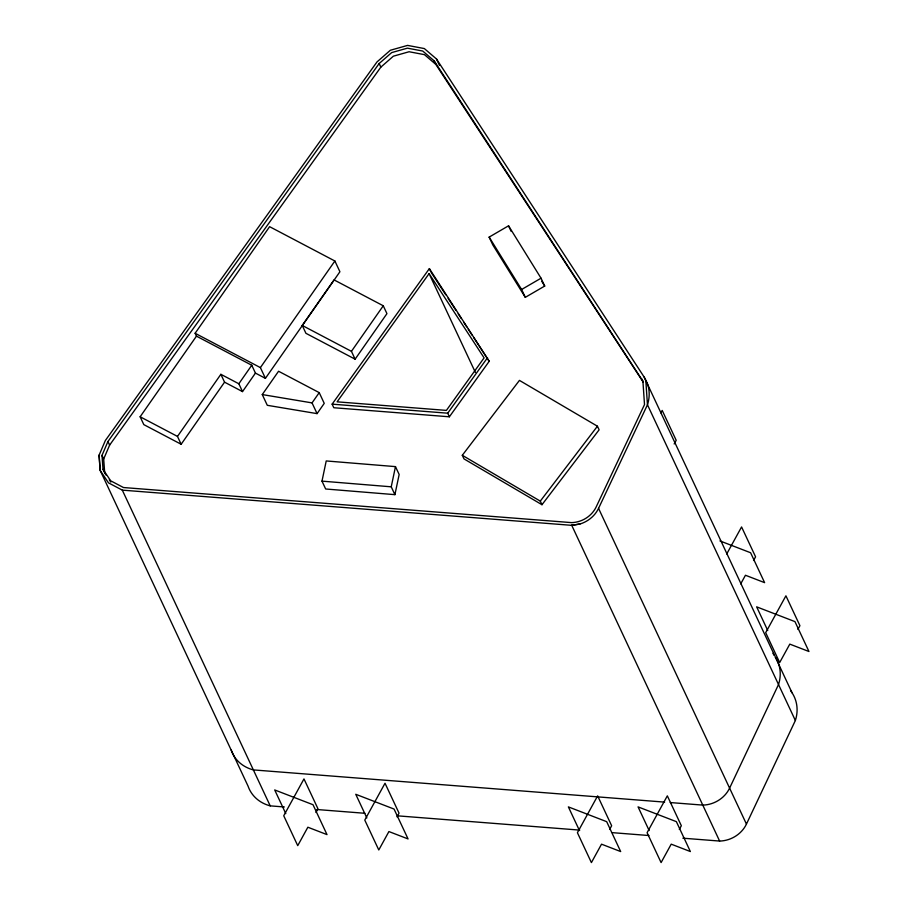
<?xml version="1.0" encoding="UTF-8"?>
<svg xmlns="http://www.w3.org/2000/svg" width="908" height="908" viewBox="0 0 908 908"><rect width="100%" height="100%" fill="white"/><g stroke="black" fill="none" stroke-linecap="round" stroke-linejoin="round"><path stroke-width="1.36" d="M321.988 481.138L326.222 460.946L395.479 466.621L399.157 474.475L394.912 494.656L325.666 488.992L321.988 481.138L391.234 486.813L394.912 494.656M391.234 486.813L395.479 466.621M101.821 455.827L107.938 441.526L379.158 63.526L391.677 52.596L407.42 48.158L422.753 51.052L434.126 60.802L642.921 381.258L644.51 404.571L595.989 507.334C591.38 516.47 581.778 522.327 571.609 522.622L123.454 487.528L110.674 480.797L103.024 469.322L102.002 455.396L103.682 458.994L104.704 472.92L106.236 475.213M103.682 458.994L109.618 445.113L380.849 67.124L393.357 56.194L409.099 51.745L424.445 54.65L435.806 64.389L643.25 382.132L641.57 378.545M99.12 455.078L100.164 470.389L108.472 482.852L122.308 490.138L571.734 525.335L579.974 524.007A27.569 24.039 -25.1 0 0 598.554 508.366L647.461 404.775A40.156 35.026 -25.1 0 0 647.336 383.426L644.181 377.104L436.487 58.986L424.342 48.567L407.579 45.4L390.361 50.258L376.99 61.937L105.362 440.494L99.051 455.249L100.164 470.389L248.054 786.112A38.193 33.312 -25.1 0 0 270.209 805.861L284.34 806.974M682.873 838.186L719.624 841.058A27.569 24.039 -25.1 0 0 746.444 824.089L795.363 720.498A40.156 35.026 -25.1 0 0 792.082 692.827L775.228 656.87A40.156 35.026 -25.1 0 1 778.508 684.541L729.601 788.133A27.569 24.039 -25.1 0 1 702.781 805.101L670.274 802.558M315.961 812.478L317.982 808.801L303.976 778.905L283.739 815.759L297.733 845.654L307.857 827.222L327.005 834.611L313.01 804.715L274.704 789.949L285.793 813.613M397 816.814L399.032 813.125L385.026 783.241L364.778 820.083L378.784 849.979L388.908 831.558L408.055 838.935L394.049 809.051L355.754 794.284L366.843 817.938M660.842 412.868L662.193 410.405L676.199 440.301L674.167 443.978M726.729 553.959L741.575 526.935L755.581 556.831L753.549 560.508M740.724 583.855L745.457 575.252L764.604 582.641L750.598 552.745L719.965 540.93M609.631 829.435L611.651 825.747L597.646 795.862L577.409 832.704L591.403 862.6L601.527 844.179L620.675 851.556L606.68 821.672L568.374 806.894L579.463 830.559M679.32 829.424L681.34 825.735L667.335 795.839L647.098 832.693L661.092 862.589L671.216 844.156L690.364 851.545L676.369 821.649L638.063 806.883L649.152 830.548M797.905 629.38L799.925 625.691L785.919 595.807L765.682 632.66L779.677 662.545L789.801 644.124L808.949 651.501L794.954 621.617L756.648 606.85L767.737 630.504M195.118 333.27L269.608 226.671L334.882 261.005L339.921 271.742L265.42 378.352L255.443 373.097L251.766 365.243L196.469 336.153L195.118 333.27L260.392 367.604L265.42 378.352M181.157 444.262L177.48 436.419L220.871 374.312L224.548 382.166L181.157 444.262L143.816 424.626L140.138 416.772L196.469 336.153M255.443 373.097L242.515 391.609L238.838 383.766L251.766 365.243M260.392 367.604L334.882 261.005M302.239 325.45L334.065 279.902L383.267 305.78L386.944 313.635L355.119 359.182L305.917 333.304L302.239 325.45L351.441 351.339L355.119 359.182M262.264 394.571L278.563 371.247L319.219 392.631L324.247 403.368L317.074 413.628L267.293 405.309L262.264 394.571L312.046 402.891L317.074 413.628M312.046 402.891L319.219 392.631M351.441 351.339L383.267 305.78M332.124 404.151L429.37 268.62L489.208 361.293L449.381 416.795L333.804 407.737L332.124 404.151L447.701 413.197L487.528 357.695M429.087 273.626L337.095 401.835L446.396 410.393L484.089 357.865L429.087 273.626L475.383 372.45M462.297 455.294L519.444 380.395L597.43 426.215L599.121 429.813L541.974 504.712L463.988 458.892L462.297 455.294L540.294 501.125L541.974 504.712M540.294 501.125L597.43 426.215M489.151 237.102L508.548 225.808L541.032 278.2L544.709 286.054L525.301 297.347L492.828 244.956L489.151 237.102L521.623 289.493L525.301 297.347M521.623 289.493L541.032 278.2M571.416 525.312L579.974 524.007M664.622 802.116L253.366 769.905A38.193 33.312 -25.1 0 1 231.211 750.156M316.847 809.516L364.891 813.284M397.398 815.827L579.713 830.105M612.219 832.647L648.959 835.53M220.871 374.312L238.838 383.766M224.548 382.166L242.515 391.609M140.138 416.772L177.48 436.419M109.289 479.799L110.821 482.091M772.912 653.306L774.456 655.69M790.528 690.455L792.082 692.827M431.05 272.218L445.783 294.782M448.109 298.346L455.861 310.218M458.188 313.782L461.287 318.538M463.613 322.102L466.723 326.846M468.267 329.229L472.149 335.166M473.704 337.538L489.208 361.293M541.758 281.287L544.709 286.054M644.181 377.104L774.638 655.587M795.363 720.498L647.461 404.775L645.804 380.361M436.487 58.986L439.495 65.399M434.126 60.802L435.806 64.389M508.548 225.808L511.181 231.415M598.554 508.366L746.444 824.089M379.158 63.526L380.849 67.124M571.734 525.335L719.624 841.058M429.37 268.62L430.494 271.015M447.701 413.197L449.381 416.795M107.938 441.526L109.618 445.113M122.308 490.138L270.209 805.861M103.024 469.322L104.704 472.92"/></g></svg>
